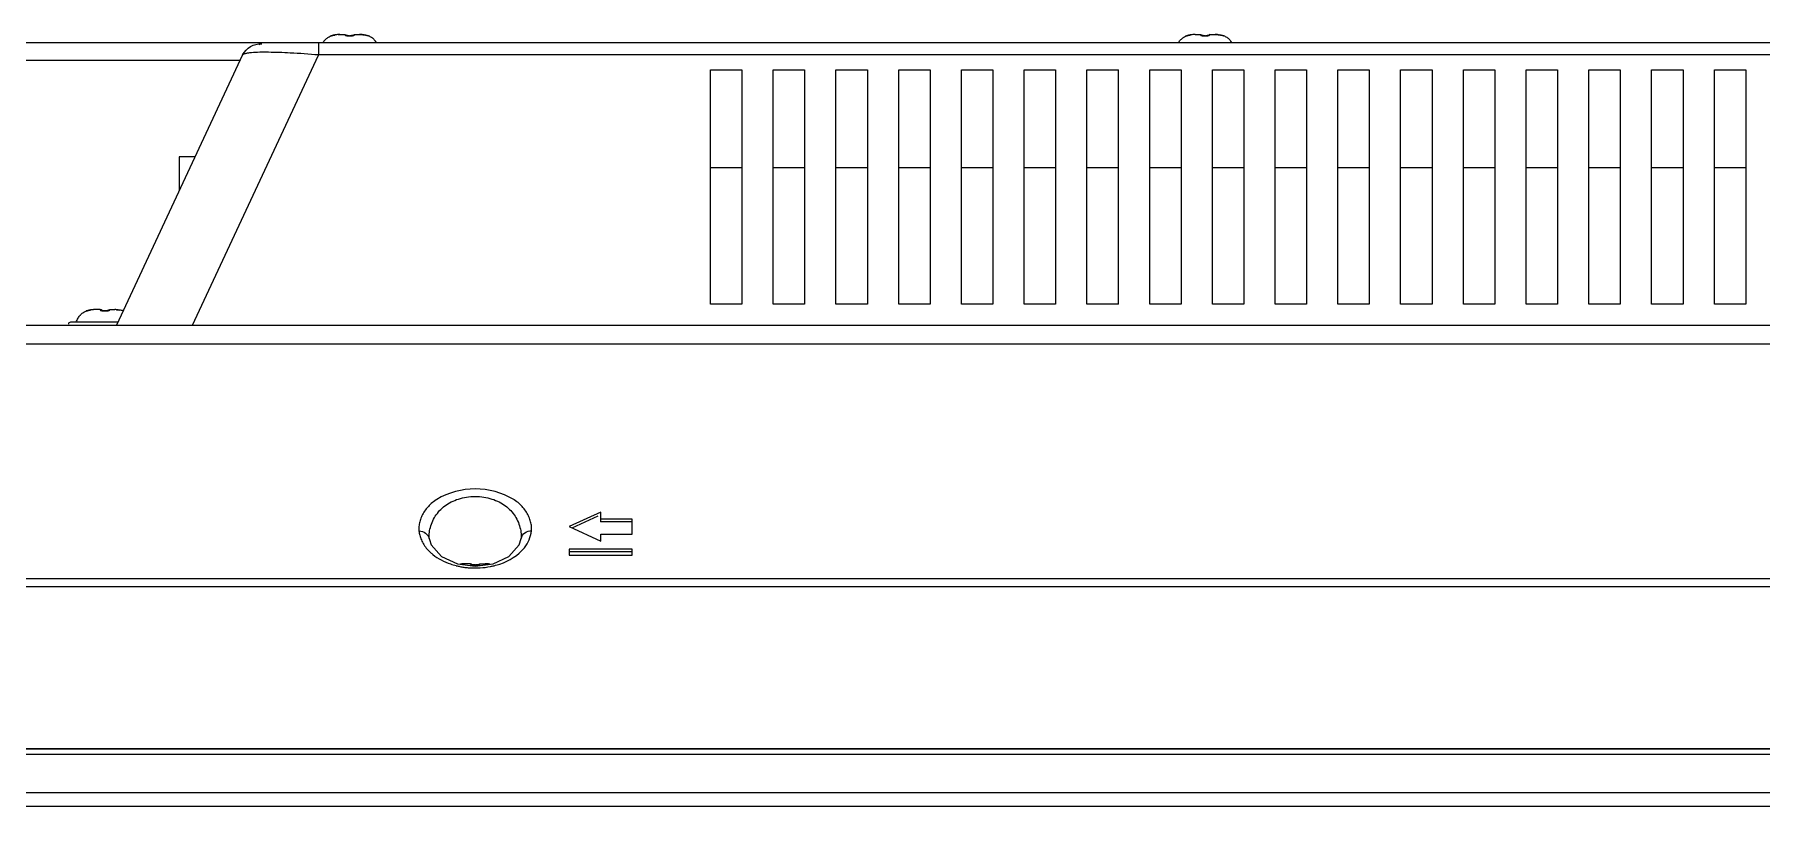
# Model space of a CAD drawing. Extents: x -382 to 1420, y -377 to 265.
# Drawn here: x -328.09 to -321.58, y 31.97 to 34.87 of the extents above; entities that cross this region are included whole.
import ezdxf

# ---------------------------------------------------------------- set-up
doc = ezdxf.new("R2010")
doc.units = 0
doc.header["$MEASUREMENT"] = 0
doc.layers.add('PDF_レイヤー 1', color=7, linetype='CONTINUOUS')

msp = doc.modelspace()

# ---------------------------------------------------------------- linework, layer by layer
at = {"layer": 'PDF_レイヤー 1', "lineweight": 0}
for points in [[(-326.99962, 34.8415), (-326.99767, 34.84455), (-326.99559, 34.84747), (-326.99351, 34.85025), (-326.99115, 34.85289), (-326.98892, 34.85525), (-326.98642, 34.85747), (-326.98392, 34.85955), (-326.98129, 34.8615), (-326.97851, 34.8633), (-326.97559, 34.86483), (-326.97268, 34.86636), (-326.96962, 34.86775), (-326.96934, 34.86775)], [(-326.96937, 34.8678), (-326.96923, 34.8678), (-326.96909, 34.8678), (-326.96895, 34.8678), (-326.96882, 34.86794), (-326.96868, 34.86794), (-326.96854, 34.86794), (-326.9684, 34.86808), (-326.96812, 34.86808), (-326.96798, 34.86808), (-326.96784, 34.86822)], [(-326.96382, 34.8693), (-326.96812, 34.86819)], [(-326.96511, 34.86897), (-326.96802, 34.86813)], [(-326.96788, 34.86822), (-326.96691, 34.8685), (-326.96538, 34.86877), (-326.96497, 34.86891), (-326.96358, 34.86933), (-326.96219, 34.86975), (-326.9608, 34.87002), (-326.95927, 34.8703), (-326.95789, 34.87072), (-326.95636, 34.87099), (-326.95497, 34.87113), (-326.95344, 34.87141)], [(-326.96301, 34.86951), (-326.96454, 34.86923)], [(-326.96219, 34.8697), (-326.96316, 34.86943)], [(-326.9613, 34.86991), (-326.96227, 34.86963)], [(-326.96036, 34.87012), (-326.96161, 34.86984)], [(-326.95934, 34.87031), (-326.96073, 34.87004)], [(-326.95833, 34.87059), (-326.95986, 34.87031)], [(-326.95723, 34.87079), (-326.9589, 34.87051)], [(-326.95683, 34.87086), (-326.9578, 34.87072)], [(-326.95575, 34.87106), (-326.95727, 34.87079)], [(-326.95466, 34.87127), (-326.95605, 34.87099)], [(-326.95351, 34.87147), (-326.9549, 34.87133)], [(-326.94855, 34.87222), (-326.95355, 34.87152)], [(-326.95351, 34.87147), (-326.95351, 34.87147)], [(-326.94225, 34.87269), (-326.9485, 34.87227)], [(-326.9114, 34.86977), (-326.9114, 34.86977)], [(-326.89917, 34.86836), (-326.90014, 34.86836), (-326.90014, 34.86822), (-326.90014, 34.86808), (-326.90014, 34.86794), (-326.90014, 34.8678), (-326.89861, 34.8678)], [(-326.8992, 34.86836), (-326.89822, 34.86836)], [(-326.89865, 34.8678), (-326.89713, 34.8678)], [(-326.89818, 34.86836), (-326.89721, 34.86836)], [(-326.8952, 34.86836), (-326.89728, 34.86836)], [(-326.89722, 34.86836), (-326.89722, 34.86822), (-326.89722, 34.86808), (-326.89722, 34.86794), (-326.89722, 34.8678)], [(-326.84373, 34.87147), (-326.84387, 34.87147)], [(-326.84385, 34.87147), (-326.84385, 34.87147)], [(-326.82922, 34.86815), (-326.8331, 34.86912)], [(-326.79775, 34.8415), (-326.79969, 34.84455), (-326.80177, 34.84747), (-326.80386, 34.85025), (-326.80622, 34.85289), (-326.80844, 34.85525), (-326.81094, 34.85747), (-326.81344, 34.85955), (-326.81608, 34.8615), (-326.81886, 34.8633), (-326.82177, 34.86483), (-326.82469, 34.86636), (-326.82774, 34.86775), (-326.82802, 34.86775)], [(-323.77942, 34.8415), (-323.77858, 34.84289), (-323.77664, 34.8458), (-323.77456, 34.84872), (-323.77233, 34.85136), (-323.77011, 34.85386), (-323.76775, 34.85608), (-323.76525, 34.8583), (-323.76261, 34.86038), (-323.75997, 34.86219), (-323.75873, 34.86302), (-323.75581, 34.86469), (-323.75289, 34.86622)], [(-323.74917, 34.8678), (-323.74903, 34.8678), (-323.74889, 34.8678), (-323.74875, 34.8678), (-323.74861, 34.86794), (-323.74848, 34.86794), (-323.74834, 34.86794), (-323.7482, 34.86808), (-323.74806, 34.86808), (-323.74778, 34.86808), (-323.74764, 34.86822)], [(-323.74362, 34.8693), (-323.74792, 34.86819)], [(-323.74491, 34.86897), (-323.74782, 34.86813)], [(-323.74768, 34.86822), (-323.74671, 34.8685), (-323.74518, 34.86877), (-323.74477, 34.86891), (-323.74338, 34.86933), (-323.74199, 34.86975), (-323.7406, 34.87002), (-323.73907, 34.8703), (-323.73769, 34.87072), (-323.73616, 34.87099), (-323.73477, 34.87113), (-323.73324, 34.87141)], [(-323.74281, 34.86951), (-323.74434, 34.86923)], [(-323.74199, 34.8697), (-323.74296, 34.86943)], [(-323.7411, 34.86991), (-323.74221, 34.86963)], [(-323.74016, 34.87012), (-323.74141, 34.86984)], [(-323.73921, 34.87031), (-323.74046, 34.87004)], [(-323.73813, 34.87059), (-323.73966, 34.87031)], [(-323.73703, 34.87079), (-323.7387, 34.87051)], [(-323.73663, 34.87086), (-323.7376, 34.87072)], [(-323.73562, 34.87106), (-323.737, 34.87079)], [(-323.73453, 34.87127), (-323.73592, 34.87099)], [(-323.73331, 34.87147), (-323.7347, 34.87133)], [(-323.72835, 34.87222), (-323.73335, 34.87152)], [(-323.73331, 34.87147), (-323.73331, 34.87147)], [(-323.72205, 34.87269), (-323.7283, 34.87227)], [(-323.71588, 34.8729), (-323.72199, 34.87276)], [(-323.6912, 34.86977), (-323.6912, 34.86977)], [(-323.67904, 34.86836), (-323.68001, 34.86836), (-323.68001, 34.86822), (-323.68001, 34.86808), (-323.68001, 34.86794), (-323.68001, 34.8678), (-323.67848, 34.8678)], [(-323.679, 34.86836), (-323.67802, 34.86836)], [(-323.67852, 34.8678), (-323.677, 34.8678)], [(-323.67798, 34.86836), (-323.67701, 34.86836)], [(-323.675, 34.86836), (-323.67708, 34.86836)], [(-323.62365, 34.87147), (-323.62365, 34.87147)], [(-323.60902, 34.86815), (-323.6129, 34.86912)], [(-323.57755, 34.8415), (-323.57949, 34.84455), (-323.58157, 34.84747), (-323.58366, 34.85025), (-323.58602, 34.85289), (-323.58824, 34.85525), (-323.59074, 34.85747), (-323.59324, 34.85955), (-323.59588, 34.8615), (-323.59866, 34.8633), (-323.60157, 34.86483), (-323.60449, 34.86636), (-323.60768, 34.86775), (-323.60782, 34.86775)], [(-327.49077, 33.77849), (-327.01623, 34.7959)], [(-284.26518, 34.84134), (-284.26518, 34.79593), (-327.01624, 34.79593)], [(-325.42236, 33.85797), (-325.54054, 33.85797), (-325.54054, 34.73984)], [(-325.54054, 34.73978), (-325.42236, 34.73978)], [(-325.42241, 34.73978), (-325.42241, 33.85792)], [(-325.18617, 33.85797), (-325.30435, 33.85797), (-325.30435, 34.73984)], [(-325.30435, 34.73978), (-325.18617, 34.73978)], [(-325.18622, 34.73978), (-325.18622, 33.85792)], [(-324.94998, 33.85797), (-325.06816, 33.85797), (-325.06816, 34.73984)], [(-325.06816, 34.73978), (-324.94998, 34.73978)], [(-324.95004, 34.73978), (-324.95004, 33.85792)], [(-324.71386, 33.85797), (-324.83191, 33.85797), (-324.83191, 34.73984)], [(-324.83191, 34.73978), (-324.71386, 34.73978)], [(-324.71385, 34.73978), (-324.71385, 33.85792)], [(-324.47769, 33.85797), (-324.59573, 33.85797), (-324.59573, 34.73984)], [(-324.59573, 34.73978), (-324.47769, 34.73978)], [(-324.47768, 34.73978), (-324.47768, 33.85792)], [(-324.24136, 33.85797), (-324.35955, 33.85797), (-324.35955, 34.73984)], [(-324.35955, 34.73978), (-324.24136, 34.73978)], [(-324.24142, 34.73978), (-324.24142, 33.85792)], [(-324.00518, 33.85797), (-324.12336, 33.85797), (-324.12336, 34.73984)], [(-324.12336, 34.73978), (-324.00518, 34.73978)], [(-324.00523, 34.73978), (-324.00523, 33.85792)], [(-323.76899, 33.85797), (-323.88717, 33.85797), (-323.88717, 34.73984)], [(-323.88717, 34.73978), (-323.76899, 34.73978)], [(-323.76904, 34.73978), (-323.76904, 33.85792)], [(-323.53287, 33.85797), (-323.65092, 33.85797), (-323.65092, 34.73984)], [(-323.65092, 34.73978), (-323.53287, 34.73978)], [(-323.53286, 34.73978), (-323.53286, 33.85792)], [(-323.29668, 33.85797), (-323.41473, 33.85797), (-323.41473, 34.73984)], [(-323.41473, 34.73978), (-323.29668, 34.73978)], [(-323.29667, 34.73978), (-323.29667, 33.85792)], [(-323.06037, 33.85797), (-323.17855, 33.85797), (-323.17855, 34.73984)], [(-323.17855, 34.73978), (-323.06037, 34.73978)], [(-323.06043, 34.73978), (-323.06043, 33.85792)], [(-322.82418, 33.85797), (-322.94237, 33.85797), (-322.94237, 34.73984)], [(-322.94237, 34.73978), (-322.82418, 34.73978)], [(-322.82424, 34.73978), (-322.82424, 33.85792)], [(-322.58807, 33.85797), (-322.70611, 33.85797), (-322.70611, 34.73984)], [(-322.70611, 34.73978), (-322.58807, 34.73978)], [(-322.58805, 34.73978), (-322.58805, 33.85792)], [(-322.35188, 33.85797), (-322.46992, 33.85797), (-322.46992, 34.73984)], [(-322.46992, 34.73978), (-322.35188, 34.73978)], [(-322.35186, 34.73978), (-322.35186, 33.85792)], [(-322.11555, 33.85797), (-322.23374, 33.85797), (-322.23374, 34.73984)], [(-322.23374, 34.73978), (-322.11555, 34.73978)], [(-322.11562, 34.73978), (-322.11562, 33.85792)], [(-321.87938, 33.85797), (-321.99756, 33.85797), (-321.99756, 34.73984)], [(-321.99756, 34.73978), (-321.87938, 34.73978)], [(-321.87943, 34.73978), (-321.87943, 33.85792)], [(-321.64319, 33.85797), (-321.76137, 33.85797), (-321.76137, 34.73984)], [(-321.76137, 34.73978), (-321.64319, 34.73978)], [(-321.64325, 34.73978), (-321.64325, 33.85792)], [(-327.54035, 34.41226), (-327.54035, 34.28421)], [(-327.4806, 34.41226), (-327.54032, 34.41226)], [(-325.54054, 34.37251), (-325.42236, 34.37251)], [(-325.30435, 34.37251), (-325.18617, 34.37251)], [(-325.06816, 34.37251), (-324.94998, 34.37251)], [(-324.83191, 34.37251), (-324.71386, 34.37251)], [(-324.59573, 34.37251), (-324.47769, 34.37251)], [(-324.35955, 34.37251), (-324.24136, 34.37251)], [(-324.12336, 34.37251), (-324.00518, 34.37251)], [(-323.88717, 34.37251), (-323.76899, 34.37251)], [(-323.65092, 34.37251), (-323.53287, 34.37251)], [(-323.41473, 34.37251), (-323.29668, 34.37251)], [(-323.17855, 34.37251), (-323.06037, 34.37251)], [(-322.94237, 34.37251), (-322.82418, 34.37251)], [(-322.70611, 34.37251), (-322.58807, 34.37251)], [(-322.46992, 34.37251), (-322.35188, 34.37251)], [(-322.23374, 34.37251), (-322.11555, 34.37251)], [(-321.99756, 34.37251), (-321.87938, 34.37251)], [(-321.76137, 34.37251), (-321.64319, 34.37251)], [(-327.92809, 33.7903), (-327.92809, 33.79058), (-327.92656, 33.79447), (-327.9249, 33.79835), (-327.92323, 33.80183), (-327.92142, 33.80516), (-327.91948, 33.80835), (-327.9174, 33.81127), (-327.91531, 33.81419), (-327.91309, 33.81669), (-327.91268, 33.8171), (-327.91045, 33.8196), (-327.90795, 33.82196), (-327.90545, 33.82405), (-327.90282, 33.82585), (-327.90004, 33.8278), (-327.89726, 33.82932), (-327.89421, 33.83085), (-327.89115, 33.83224), (-327.89059, 33.83252)], [(-327.89059, 33.83248), (-327.89046, 33.83248), (-327.89032, 33.83248), (-327.89018, 33.83248), (-327.89004, 33.83261), (-327.8899, 33.83261), (-327.88976, 33.83261), (-327.88962, 33.83261), (-327.88948, 33.83275), (-327.88934, 33.83275), (-327.88921, 33.83275), (-327.88907, 33.83289)], [(-327.88565, 33.83382), (-327.88496, 33.83396), (-327.88926, 33.83285)], [(-327.88632, 33.83363), (-327.88923, 33.8328)], [(-327.88903, 33.83288), (-327.88805, 33.83316), (-327.88653, 33.83343), (-327.88611, 33.83357), (-327.88472, 33.83399), (-327.88333, 33.83427), (-327.88194, 33.83468), (-327.88041, 33.83496), (-327.87903, 33.83538), (-327.8775, 33.83566), (-327.87611, 33.8358), (-327.87472, 33.83607)], [(-327.88422, 33.83417), (-327.88491, 33.83403)], [(-327.88333, 33.83436), (-327.8843, 33.83409)], [(-327.88246, 33.83457), (-327.88357, 33.8343)], [(-327.8815, 33.83478), (-327.88275, 33.8345)], [(-327.88055, 33.83498), (-327.88194, 33.8347)], [(-327.87954, 33.83525), (-327.88093, 33.83498)], [(-327.87839, 33.83546), (-327.88005, 33.83518)], [(-327.87804, 33.83552), (-327.87901, 33.83538)], [(-327.87696, 33.83573), (-327.87835, 33.83545)], [(-327.87587, 33.83593), (-327.87726, 33.83566)], [(-327.87465, 33.83613), (-327.87618, 33.83585)], [(-327.87465, 33.83613), (-327.87465, 33.83613)], [(-327.86976, 33.83688), (-327.87462, 33.83618)], [(-327.86346, 33.83735), (-327.86971, 33.83693)], [(-327.85729, 33.83756), (-327.8634, 33.83742)], [(-327.83254, 33.83443), (-327.83254, 33.83443)], [(-327.82034, 33.83302), (-327.81936, 33.83302)], [(-327.81986, 33.83248), (-327.81834, 33.83248)], [(-327.81836, 33.83302), (-327.81836, 33.83288), (-327.81836, 33.83274), (-327.81836, 33.8326), (-327.81836, 33.83246)], [(-327.77626, 33.83735), (-327.78237, 33.83749)], [(-327.76506, 33.83613), (-327.76506, 33.83613)], [(-278.85245, 33.70729), (-332.42908, 33.70729)], [(-326.599, 32.97609), (-326.59928, 32.98193), (-326.59928, 32.98762), (-326.59914, 32.99359), (-326.59858, 32.99956), (-326.59775, 33.00567), (-326.5965, 33.01179), (-326.59497, 33.01803), (-326.59317, 33.02428), (-326.59108, 33.03053), (-326.58858, 33.03678), (-326.58581, 33.04275), (-326.58275, 33.04887), (-326.57942, 33.05484), (-326.5765, 33.0597), (-326.57275, 33.06539), (-326.56873, 33.07081), (-326.56442, 33.07595), (-326.56012, 33.08095), (-326.55539, 33.08581), (-326.55053, 33.09039), (-326.54539, 33.09469), (-326.54012, 33.09886), (-326.53456, 33.10289), (-326.52873, 33.10664), (-326.52276, 33.11025), (-326.51637, 33.11358), (-326.50984, 33.11678), (-326.50318, 33.11969), (-326.49623, 33.12233), (-326.48915, 33.12469), (-326.48179, 33.12677), (-326.47443, 33.12872), (-326.46665, 33.13039), (-326.45887, 33.13177), (-326.45096, 33.13275), (-326.4429, 33.13358), (-326.43485, 33.134), (-326.42665, 33.13414), (-326.42624, 33.13414), (-326.42582, 33.13414), (-326.41777, 33.134), (-326.40957, 33.13358), (-326.40166, 33.13275), (-326.3936, 33.13177), (-326.38583, 33.13039), (-326.37819, 33.12872), (-326.37069, 33.12677), (-326.36347, 33.12469), (-326.35624, 33.12233), (-326.34944, 33.11969), (-326.34263, 33.11678), (-326.33611, 33.11358), (-326.33, 33.11025), (-326.32389, 33.10664), (-326.31805, 33.10289), (-326.3125, 33.09886), (-326.30708, 33.09469), (-326.30194, 33.09039), (-326.29722, 33.08581), (-326.2925, 33.08095), (-326.28806, 33.07608), (-326.28389, 33.07081), (-326.27986, 33.06539), (-326.27597, 33.0597), (-326.27306, 33.05484), (-326.26972, 33.04887), (-326.26667, 33.04275), (-326.26389, 33.03678), (-326.26153, 33.03053), (-326.25945, 33.02428), (-326.25764, 33.01803), (-326.25611, 33.01179), (-326.25486, 33.00567), (-326.25403, 32.99956), (-326.25348, 32.99359), (-326.2532, 32.98762), (-326.2532, 32.98193), (-326.25361, 32.97609)], [(-325.95391, 33.07503), (-326.07195, 33.02073)], [(-326.06147, 33.0159), (-325.9637, 33.06089)], [(-325.83579, 33.04899), (-325.95397, 33.04899)], [(-325.83579, 33.03935), (-325.95397, 33.03935)], [(-325.95391, 33.03935), (-325.95391, 33.07504)], [(-325.83579, 32.9925), (-325.83579, 33.04902)], [(-326.63819, 33.00491), (-326.63777, 33.00088), (-326.63708, 32.99658), (-326.63625, 32.99241), (-326.63528, 32.98811), (-326.63403, 32.98394), (-326.6325, 32.9795), (-326.63083, 32.97519), (-326.62903, 32.97075), (-326.62694, 32.96644), (-326.62472, 32.962), (-326.62222, 32.95755), (-326.61958, 32.95325), (-326.61667, 32.94894), (-326.61361, 32.94464), (-326.61028, 32.94033), (-326.60694, 32.93617), (-326.60333, 32.93228), (-326.59958, 32.92825), (-326.5957, 32.9245), (-326.59181, 32.92089), (-326.59, 32.91922), (-326.58597, 32.91575)], [(-326.07196, 33.02077), (-325.95392, 32.96647)], [(-325.95391, 32.9925), (-325.83572, 32.9925)], [(-325.95391, 32.96646), (-325.95391, 32.99243)], [(-325.83579, 32.93601), (-326.07202, 32.93601)], [(-325.83579, 32.92632), (-326.07202, 32.92632)], [(-326.07196, 32.93601), (-326.07196, 32.91338)], [(-326.07196, 32.91336), (-325.83574, 32.91336)], [(-325.83579, 32.91336), (-325.83579, 32.936)], [(-326.48365, 32.87064), (-326.48004, 32.86995), (-326.47615, 32.86926), (-326.4724, 32.8687), (-326.46865, 32.86815), (-326.46476, 32.86759), (-326.46462, 32.86759), (-326.46074, 32.86717), (-326.45699, 32.86676), (-326.4531, 32.86634), (-326.44921, 32.86606), (-326.44546, 32.86578)], [(-326.48107, 32.87953), (-326.48134, 32.87953)], [(-326.48128, 32.87953), (-326.48114, 32.87953)], [(-326.48107, 32.87953), (-326.48107, 32.87953)], [(-326.47619, 32.88027), (-326.48105, 32.87957)], [(-326.46989, 32.88074), (-326.47614, 32.88032)], [(-326.46371, 32.88095), (-326.46982, 32.88081)], [(-326.43896, 32.87782), (-326.43896, 32.87782)], [(-326.42777, 32.87587), (-326.42624, 32.87587)], [(-326.42479, 32.87641), (-326.42479, 32.87627), (-326.42479, 32.87613), (-326.42479, 32.87599), (-326.42479, 32.87585)], [(-326.41353, 32.87782), (-326.41353, 32.87782)], [(-326.40831, 32.87953), (-326.40831, 32.87967), (-326.40831, 32.87981), (-326.40831, 32.87995), (-326.40831, 32.88009), (-326.40831, 32.88023), (-326.40831, 32.88037), (-326.40831, 32.88064), (-326.40831, 32.88092), (-326.40845, 32.88092)], [(-326.37637, 32.88027), (-326.38262, 32.88069)], [(-326.37149, 32.87953), (-326.37635, 32.88023)], [(-326.37149, 32.87953), (-326.37149, 32.87953)], [(-277.17685, 32.82454), (-334.10457, 32.82454), (-334.11332, 32.82523), (-334.12124, 32.82537), (-334.12985, 32.82509)], [(-334.10464, 32.79571), (-277.17692, 32.79571)], [(-276.97239, 32.1644), (-276.97239, 32.18412), (-334.30897, 32.18412)], [(-334.32874, 32.16446), (-276.95273, 32.16446), (-276.96537, 32.01947)], [(-277.01713, 31.9676), (-334.26426, 31.9676), (-334.31607, 32.0194)], [(-277.01721, 31.96761), (-276.96541, 32.01941), (-334.31601, 32.01941)]]:
    msp.add_lwpolyline(points, dxfattribs=at)
for points in [[(-326.94219, 34.87276), (-326.93614, 34.8729), (-326.91656, 34.8729), (-326.91669, 34.87276), (-326.91669, 34.87262), (-326.91669, 34.87248), (-326.91669, 34.87234), (-326.91669, 34.8722), (-326.91669, 34.87206), (-326.91669, 34.87193), (-326.91669, 34.87179), (-326.91656, 34.87165), (-326.9165, 34.87284, -0.2519503), (-326.91004, 34.86937), (-326.91663, 34.87147), (-326.91663, 34.87119), (-326.91635, 34.87091), (-326.91579, 34.8705), (-326.91538, 34.87022), (-326.91496, 34.87008), (-326.9144, 34.8698), (-326.91385, 34.86966), (-326.91329, 34.86938), (-326.91274, 34.86925), (-326.91218, 34.86911), (-326.91045, 34.86876), (-326.91017, 34.86876), (-326.9092, 34.86848), (-326.90808, 34.86834), (-326.90739, 34.8682), (-326.90642, 34.86806), (-326.90531, 34.86806), (-326.90433, 34.86793), (-326.90322, 34.86793), (-326.90225, 34.86779), (-326.90128, 34.86779), (-326.8952, 34.86831), (-326.8927, 34.86845), (-326.89061, 34.86873), (-326.88895, 34.86901), (-326.88756, 34.86929), (-326.88732, 34.86937), (-326.88857, 34.86909), (-326.8901, 34.86881), (-326.89177, 34.86868), (-326.89371, 34.8684), (-326.89593, 34.8684), (-326.89715, 34.8678), (-326.89632, 34.8678), (-326.89521, 34.8678), (-326.8941, 34.8678), (-326.89368, 34.8678), (-326.89257, 34.86794), (-326.89132, 34.86808), (-326.89021, 34.86808), (-326.8891, 34.86836), (-326.88799, 34.8685), (-326.88674, 34.86877), (-326.88653, 34.86963), (-326.88598, 34.86977), (-326.88584, 34.86977, -0.246156), (-326.88086, 34.8729), (-326.86123, 34.87283), (-326.85514, 34.87269), (-326.84881, 34.87222), (-326.85506, 34.87263)], [(-326.91003, 34.86933), (-326.90933, 34.86919), (-326.90781, 34.86891), (-326.906, 34.86863), (-326.90392, 34.8685), (-326.90014, 34.86836), (-326.90208, 34.86836), (-326.90458, 34.8685), (-326.90667, 34.86877), (-326.90833, 34.86891), (-326.90958, 34.86919), (-326.91, 34.86933, 0.1729856), (-326.91668, 34.87151)], [(-326.88075, 34.87286), (-326.88075, 34.87258), (-326.88075, 34.8723), (-326.88075, 34.87216), (-326.88075, 34.87202), (-326.88075, 34.87188), (-326.88075, 34.87174), (-326.88075, 34.87161), (-326.88563, 34.86902), (-326.88521, 34.86902), (-326.88466, 34.86916), (-326.8841, 34.86944), (-326.88354, 34.86958), (-326.88313, 34.86972), (-326.88257, 34.87), (-326.88202, 34.87027), (-326.8816, 34.87055), (-326.88105, 34.87097), (-326.88091, 34.87111), (-326.88077, 34.87152, 0.2093203), (-326.88617, 34.8697)], [(-326.84941, 34.8723, -0.0027515), (-326.84385, 34.87147), (-326.84885, 34.87216, -0.0264543), (-326.82962, 34.86822), (-326.82948, 34.86822), (-326.8292, 34.86822), (-326.82906, 34.86808), (-326.82892, 34.86808), (-326.82879, 34.86794), (-326.82851, 34.86794), (-326.82837, 34.86794), (-326.82823, 34.86794), (-326.82809, 34.8678), (-326.82795, 34.8678)], [(-323.71594, 34.8729), (-323.69636, 34.8729), (-323.69649, 34.87276), (-323.69649, 34.87262), (-323.69649, 34.87248), (-323.69649, 34.87234), (-323.69649, 34.8722), (-323.69649, 34.87206), (-323.69649, 34.87193), (-323.69649, 34.87179), (-323.69649, 34.87165), (-323.6963, 34.87284, -0.2519503), (-323.68984, 34.86937), (-323.69643, 34.87147), (-323.69643, 34.87119), (-323.69615, 34.87091), (-323.69559, 34.8705), (-323.69518, 34.87022), (-323.69476, 34.87008), (-323.6942, 34.8698), (-323.69365, 34.86966), (-323.69323, 34.86938), (-323.69268, 34.86925), (-323.69198, 34.86911), (-323.69031, 34.86876), (-323.69004, 34.86876), (-323.68906, 34.86848), (-323.68795, 34.86834), (-323.68726, 34.8682), (-323.68615, 34.86806), (-323.68518, 34.86806), (-323.6842, 34.86793), (-323.68309, 34.86793), (-323.68198, 34.86779), (-323.68101, 34.86779), (-323.67698, 34.8684), (-323.67573, 34.8684), (-323.67351, 34.8684), (-323.67157, 34.86868), (-323.6699, 34.86881), (-323.66837, 34.86909), (-323.66639, 34.86956), (-323.66736, 34.86929), (-323.66875, 34.86901), (-323.67041, 34.86873), (-323.6725, 34.86845), (-323.67702, 34.86836), (-323.67702, 34.86822), (-323.67702, 34.86808), (-323.67702, 34.86794), (-323.67702, 34.8678), (-323.67619, 34.8678), (-323.67494, 34.8678), (-323.67383, 34.8678), (-323.67355, 34.8678), (-323.6723, 34.86794), (-323.67119, 34.86808), (-323.67008, 34.86808), (-323.66883, 34.86836), (-323.66772, 34.8685), (-323.66661, 34.86877), (-323.66633, 34.86963), (-323.66577, 34.86977), (-323.66564, 34.86977, -0.246156), (-323.66066, 34.8729), (-323.64103, 34.87283), (-323.63494, 34.87269), (-323.62861, 34.87222), (-323.63486, 34.87263)], [(-323.68983, 34.86933), (-323.68913, 34.86919), (-323.68761, 34.86891), (-323.6858, 34.86863), (-323.68372, 34.8685), (-323.68001, 34.86836), (-323.68195, 34.86836), (-323.68432, 34.8685), (-323.6864, 34.86877), (-323.6882, 34.86891), (-323.68945, 34.86919), (-323.68987, 34.86933, 0.1729856), (-323.69648, 34.87151)], [(-323.62921, 34.8723, -0.0027515), (-323.62365, 34.87147), (-323.62353, 34.87147), (-323.62367, 34.87147, -0.0223405), (-323.60942, 34.86822), (-323.60928, 34.86822), (-323.609, 34.86822), (-323.60886, 34.86808), (-323.60872, 34.86808), (-323.60859, 34.86794), (-323.60831, 34.86794), (-323.60817, 34.86794), (-323.60803, 34.86794), (-323.60789, 34.8678), (-323.60775, 34.8678)], [(-279.52853, 34.79878, 0.280082), (-279.59847, 34.84136), (-330.12523, 34.84136), (-330.12631, 34.77634), (-327.31087, 34.77634)], [(-327.0163, 34.84136), (-327.0163, 34.79595, 0.0088259), (-327.12282, 34.80329, 0.010523), (-327.20489, 34.80596), (-327.2142, 34.80596, 0.0316028), (-327.27644, 34.80357), (-327.27908, 34.80315), (-327.28172, 34.80288), (-327.28436, 34.80246), (-327.28686, 34.8019), (-327.28949, 34.80149), (-327.29213, 34.80079), (-327.29436, 34.80024), (-327.29574, 34.79982), (-327.29741, 34.79927), (-327.2988, 34.79885), (-327.29977, 34.79815), (-327.30061, 34.79746), (-327.3013, 34.79677), (-327.30172, 34.79593), (-327.77626, 33.77852)], [(-327.30176, 34.79595, -0.291672), (-327.22976, 34.83844, 0.0426135), (-327.24129, 34.83414)], [(-327.83784, 33.83613), (-327.8377, 33.83585), (-327.83742, 33.83557), (-327.837, 33.83516), (-327.83645, 33.83488), (-327.83603, 33.83474), (-327.83561, 33.83446), (-327.83506, 33.83432), (-327.8345, 33.83405), (-327.83395, 33.83391), (-327.83339, 33.83377), (-327.83121, 33.83399), (-327.83079, 33.83385), (-327.82954, 33.83357), (-327.82774, 33.8333), (-327.82579, 33.83316), (-327.82329, 33.83302), (-327.82135, 33.83302), (-327.81982, 33.83248), (-327.81634, 33.83302), (-327.81842, 33.83302), (-327.82285, 33.83302), (-327.82521, 33.83316), (-327.82716, 33.8333), (-327.82896, 33.83357), (-327.83049, 33.83385), (-327.83118, 33.83403), (-327.83257, 33.83445, 0.1729856), (-327.83784, 33.83617), (-327.83784, 33.83631), (-327.83784, 33.83645), (-327.83784, 33.83659), (-327.83784, 33.83673), (-327.83784, 33.83686), (-327.83784, 33.837), (-327.83784, 33.83714), (-327.83784, 33.83728), (-327.83784, 33.83742), (-327.8377, 33.83756), (-327.85728, 33.83756)], [(-327.83166, 33.83342), (-327.83138, 33.83342), (-327.83041, 33.83314), (-327.82929, 33.833), (-327.8286, 33.83286), (-327.82763, 33.83273), (-327.82652, 33.83273), (-327.82554, 33.83259), (-327.82443, 33.83259), (-327.82346, 33.83245), (-327.82235, 33.83245), (-327.82135, 33.83246), (-327.82135, 33.8326), (-327.82135, 33.83274), (-327.82135, 33.83288), (-327.81836, 33.83248), (-327.81753, 33.83248), (-327.81628, 33.83248), (-327.81517, 33.83248), (-327.81489, 33.83248), (-327.81378, 33.83261), (-327.81253, 33.83261), (-327.81142, 33.83275), (-327.81017, 33.83303), (-327.80906, 33.83317), (-327.80795, 33.83345), (-327.80773, 33.83424), (-327.8087, 33.83396), (-327.81009, 33.83368), (-327.81175, 33.83341), (-327.81384, 33.83313), (-327.81839, 33.83299), (-327.817, 33.83299), (-327.81492, 33.83313), (-327.81298, 33.83327), (-327.81117, 33.83355), (-327.80964, 33.83382), (-327.80774, 33.8343), (-327.80719, 33.83443), (-327.80705, 33.83443, -0.246156), (-327.802, 33.83756), (-327.78242, 33.83756)], [(-327.80203, 33.83752), (-327.80189, 33.83752), (-327.80189, 33.83724), (-327.80189, 33.83696), (-327.80189, 33.83682), (-327.80189, 33.83668), (-327.80189, 33.83655), (-327.80189, 33.83641), (-327.80189, 33.83627), (-327.80684, 33.8337), (-327.80642, 33.8337), (-327.80587, 33.83384), (-327.80531, 33.83411), (-327.80475, 33.83425), (-327.8042, 33.83439), (-327.80378, 33.83467), (-327.80323, 33.83495), (-327.80267, 33.83523), (-327.80225, 33.8355), (-327.80198, 33.83578), (-327.80184, 33.8362, 0.1932348), (-327.80738, 33.83436)], [(-327.77056, 33.83696, 0.0027515), (-327.76506, 33.83613), (-327.76995, 33.83688), (-327.77629, 33.83735), (-327.77056, 33.83696)], [(-332.85563, 33.79863), (-334.24677, 32.82454, 0.223918), (-334.26345, 32.79571), (-334.31694, 32.18412), (-276.96453, 32.18412), (-277.018, 32.79573, 0.222358), (-277.03783, 32.82509), (-277.037, 32.82537), (-277.03603, 32.82523), (-277.03464, 32.82454), (-278.41785, 33.79306)], [(-332.84153, 33.77849), (-332.76029, 33.77849), (-278.5212, 33.77854, -0.1535897)], [(-327.7707, 33.7903), (-327.94985, 33.7903, 0.414489), (-327.9577, 33.78238)], [(-326.43625, 32.86535, 0.01515), (-326.4225, 32.86521, 0.0139991), (-326.40763, 32.8657, 0.0324122), (-326.36888, 32.87069, 0.0140523), (-326.35474, 32.87377, 0.0205706), (-326.33343, 32.88007, 0.1427785), (-326.24081, 32.94151, 0.1443331), (-326.21444, 33.0049)], [(-326.44425, 32.87953), (-326.44411, 32.87926), (-326.44383, 32.87898), (-326.44342, 32.87856), (-326.44286, 32.87828), (-326.44258, 32.87814), (-326.44203, 32.87787), (-326.44147, 32.87773), (-326.44092, 32.87745), (-326.44036, 32.87731), (-326.43981, 32.87717), (-326.4376, 32.87738), (-326.4369, 32.87724), (-326.43538, 32.87696), (-326.43357, 32.87669), (-326.43163, 32.87641), (-326.42484, 32.87641), (-326.42475, 32.87587), (-326.42578, 32.87641), (-326.42679, 32.87641), (-326.42777, 32.87641), (-326.42971, 32.87641), (-326.43221, 32.87655), (-326.43415, 32.87669), (-326.43596, 32.87696), (-326.43721, 32.87724), (-326.4376, 32.87742), (-326.43899, 32.87784, 0.1729856), (-326.44425, 32.87956), (-326.44425, 32.8797), (-326.44425, 32.87984), (-326.44425, 32.87998), (-326.44425, 32.88012), (-326.44425, 32.88026), (-326.44425, 32.88039), (-326.44425, 32.88053), (-326.44425, 32.88067), (-326.44425, 32.88081), (-326.44411, 32.88095), (-326.46369, 32.88095)], [(-326.43808, 32.87674), (-326.43781, 32.87674), (-326.43683, 32.8766), (-326.43572, 32.87632), (-326.43503, 32.87632), (-326.43406, 32.87619), (-326.43295, 32.87605), (-326.43197, 32.87591), (-326.43086, 32.87591), (-326.42989, 32.87591), (-326.42878, 32.87591), (-326.42777, 32.87585), (-326.42777, 32.87599), (-326.42777, 32.87613), (-326.42777, 32.87627), (-326.42479, 32.87587), (-326.42396, 32.87587), (-326.42271, 32.87587), (-326.4216, 32.87587), (-326.42132, 32.87587), (-326.42021, 32.87601), (-326.41896, 32.87601), (-326.41785, 32.87614), (-326.4166, 32.87642), (-326.41563, 32.87656), (-326.41438, 32.87684), (-326.41496, 32.87742), (-326.41607, 32.87714), (-326.4176, 32.87687), (-326.41941, 32.87673), (-326.42135, 32.87645), (-326.42343, 32.87645), (-326.42484, 32.87638), (-326.42275, 32.87638), (-326.42025, 32.87652), (-326.41817, 32.8768), (-326.4165, 32.87707), (-326.41511, 32.87735), (-326.41353, 32.87782), (-326.41409, 32.87769, -0.246156), (-326.40843, 32.88095), (-326.38878, 32.88088), (-326.38267, 32.88074)], [(-326.41327, 32.87702), (-326.41285, 32.87716), (-326.4123, 32.8773), (-326.41174, 32.87744), (-326.41118, 32.87757), (-326.41063, 32.87785), (-326.41021, 32.87813), (-326.40966, 32.87827), (-326.4091, 32.87855), (-326.40868, 32.87896), (-326.40841, 32.87924), (-326.40827, 32.87952, 0.1932347), (-326.41327, 32.87702)]]:
    msp.add_lwpolyline(points, format="xyb", dxfattribs=at)
for points in [[(-326.82924, 34.86822), (-326.82799, 34.8678)], [(-323.74921, 34.8678), (-323.74796, 34.86822)]]:
    msp.add_lwpolyline(points, close=True, dxfattribs=at)
for points in [[(-323.6655, 34.86902, 0.1808935), (-323.66055, 34.87147), (-323.66055, 34.87161), (-323.66055, 34.87174), (-323.66055, 34.87188), (-323.66055, 34.87202), (-323.66055, 34.87216), (-323.66055, 34.8723), (-323.66055, 34.87258), (-323.66055, 34.87286, 0.1932347)], [(-326.42596, 32.87234), (-326.35888, 32.88119), (-326.29917, 32.90841), (-326.26016, 32.95235), (-326.25363, 32.97609, -0.348315), (-326.21437, 33.00491), (-326.21409, 33.00894), (-326.21409, 33.0131), (-326.21423, 33.01727), (-326.21437, 33.02158), (-326.21492, 33.02574), (-326.21562, 33.03019), (-326.21645, 33.03463), (-326.21756, 33.03907), (-326.21881, 33.04366), (-326.2202, 33.0481), (-326.22201, 33.05268), (-326.22381, 33.05727), (-326.22589, 33.06171), (-326.22826, 33.06629), (-326.23062, 33.07074), (-326.23326, 33.07518), (-326.23603, 33.07949), (-326.23909, 33.08365), (-326.24214, 33.08782), (-326.24325, 33.08907), (-326.24645, 33.0931), (-326.24978, 33.09685), (-326.25325, 33.10046), (-326.257, 33.10407), (-326.26089, 33.10754), (-326.26506, 33.11101), (-326.2695, 33.11448), (-326.27422, 33.11796), (-326.27922, 33.12143), (-326.28136, 33.1229, 0.2740273), (-326.57099, 33.12304), (-326.57321, 33.12151), (-326.57821, 33.11804), (-326.58293, 33.11457), (-326.58738, 33.11123), (-326.59154, 33.10776), (-326.59543, 33.10415), (-326.59918, 33.10054), (-326.60265, 33.09707), (-326.60599, 33.09318), (-326.60932, 33.08929), (-326.61043, 33.0879), (-326.61349, 33.08374), (-326.61654, 33.07957), (-326.61932, 33.07513), (-326.62196, 33.07082), (-326.62432, 33.06624), (-326.62668, 33.06179), (-326.62876, 33.05721), (-326.63057, 33.05263), (-326.63223, 33.04805), (-326.63376, 33.0436), (-326.63501, 33.03916), (-326.63612, 33.03457), (-326.63696, 33.03027), (-326.63765, 33.02583), (-326.63807, 33.02152), (-326.63834, 33.01722), (-326.63848, 33.01305), (-326.63848, 33.00902), (-326.63821, 33.00486, -0.3513117), (-326.59867, 32.97271), (-326.59238, 32.95212), (-326.5528, 32.9081), (-326.49302, 32.88102)]]:
    msp.add_lwpolyline(points, format="xyb", close=True, dxfattribs=at)
for centre, radius, start, end in [((-326.90569, 34.26158), 0.61329, 84.736129, 85.178969), ((-326.86419, 34.75245), 0.12079, 75.074367, 80.335101), ((-323.74002, 34.84115), 0.02818, 108.943061, 116.921139), ((-323.64399, 34.75245), 0.12079, 75.074367, 80.335101), ((-327.79089, 33.68836), 0.15002, 74.518801, 80.066972), ((-326.44916, 33.09139), 0.22255, 232.087568, 251.568557), ((-326.44053, 33.10821), 0.24124, 250.887468, 256.253929), ((-326.37661, 33.37831), 0.51884, 256.491082, 258.094691), ((-326.43651, 32.21433), 0.6686, 84.891874, 85.309941)]:
    msp.add_arc(centre, radius, start, end, dxfattribs=at)
for points in [[(-326.96809, 34.86822), (-326.96851, 34.86808), (-326.96893, 34.86794), (-326.96934, 34.8678)], [(-326.96809, 34.86822), (-326.96851, 34.86808), (-326.96893, 34.86794), (-326.96934, 34.8678)], [(-326.94815, 34.87222), (-326.94996, 34.87208), (-326.95176, 34.8718), (-326.95357, 34.87152)], [(-326.94232, 34.87269), (-326.94426, 34.87269), (-326.94621, 34.87241), (-326.94815, 34.87227)], [(-326.93608, 34.8729), (-326.93816, 34.8729), (-326.94025, 34.8729), (-326.94233, 34.87276)], [(-326.91167, 34.86902), (-326.91125, 34.86888), (-326.91083, 34.86888), (-326.91042, 34.86875)], [(-326.85519, 34.87269), (-326.85727, 34.87283), (-326.85921, 34.87283), (-326.8613, 34.87283)], [(-323.72795, 34.87222), (-323.72976, 34.87208), (-323.73156, 34.8718), (-323.73337, 34.87152)], [(-323.72219, 34.87269), (-323.72413, 34.87269), (-323.72608, 34.87241), (-323.72802, 34.87227)], [(-323.71588, 34.8729), (-323.71796, 34.8729), (-323.72005, 34.8729), (-323.72213, 34.87276)], [(-323.69147, 34.86902), (-323.69105, 34.86888), (-323.69077, 34.86888), (-323.69036, 34.86875)], [(-323.63499, 34.87269), (-323.63707, 34.87283), (-323.63901, 34.87283), (-323.6411, 34.87283)], [(-323.62922, 34.87229), (-323.63075, 34.87243), (-323.63242, 34.87256), (-323.63394, 34.8727)], [(-323.60779, 34.8678), (-323.60821, 34.86794), (-323.60863, 34.86808), (-323.60904, 34.86822)], [(-323.60779, 34.8678), (-323.60821, 34.86794), (-323.60863, 34.86808), (-323.60904, 34.86822)], [(-327.8893, 33.83288), (-327.88972, 33.83274), (-327.89014, 33.8326), (-327.89055, 33.83246)], [(-327.8893, 33.83281), (-327.88972, 33.83281), (-327.89014, 33.83267), (-327.89055, 33.83253)], [(-327.86929, 33.83688), (-327.8711, 33.83674), (-327.8729, 33.83646), (-327.87471, 33.83618)], [(-327.86353, 33.83735), (-327.86547, 33.83735), (-327.86742, 33.83707), (-327.86936, 33.83693)], [(-327.85729, 33.83756), (-327.85937, 33.83756), (-327.86146, 33.83756), (-327.86354, 33.83742)], [(-327.83118, 33.83403), (-327.83257, 33.83625), (-327.83507, 33.8375), (-327.83771, 33.8375)], [(-327.83288, 33.8337), (-327.83246, 33.83356), (-327.83204, 33.83356), (-327.83163, 33.83342)], [(-327.77633, 33.83735), (-327.77841, 33.83749), (-327.78035, 33.83749), (-327.78244, 33.83749)], [(-327.77056, 33.83695), (-327.77209, 33.83709), (-327.77376, 33.83723), (-327.77529, 33.83736)], [(-326.47572, 32.88027), (-326.47753, 32.88013), (-326.47933, 32.87985), (-326.48114, 32.87957)], [(-326.46996, 32.88074), (-326.4719, 32.88074), (-326.47385, 32.88046), (-326.47579, 32.88032)], [(-326.46371, 32.88095), (-326.46579, 32.88095), (-326.46787, 32.88095), (-326.46996, 32.88081)], [(-326.4454, 32.86576), (-326.44235, 32.86562), (-326.43929, 32.86548), (-326.43624, 32.86534)], [(-326.4376, 32.87742), (-326.43899, 32.87964), (-326.44149, 32.88089), (-326.44413, 32.88089)], [(-326.43931, 32.87702), (-326.43889, 32.87702), (-326.43847, 32.87688), (-326.43806, 32.87674)], [(-326.38274, 32.88074), (-326.38483, 32.88088), (-326.38677, 32.88088), (-326.38885, 32.88088)], [(-326.3818, 32.88069), (-326.38208, 32.88069), (-326.38235, 32.88069), (-326.38277, 32.88069)], [(-326.37149, 32.87953), (-326.3733, 32.87981), (-326.3751, 32.88009), (-326.37705, 32.88023)]]:
    msp.add_open_spline(points, degree=3, dxfattribs=at)

doc.saveas('drawing.dxf')
